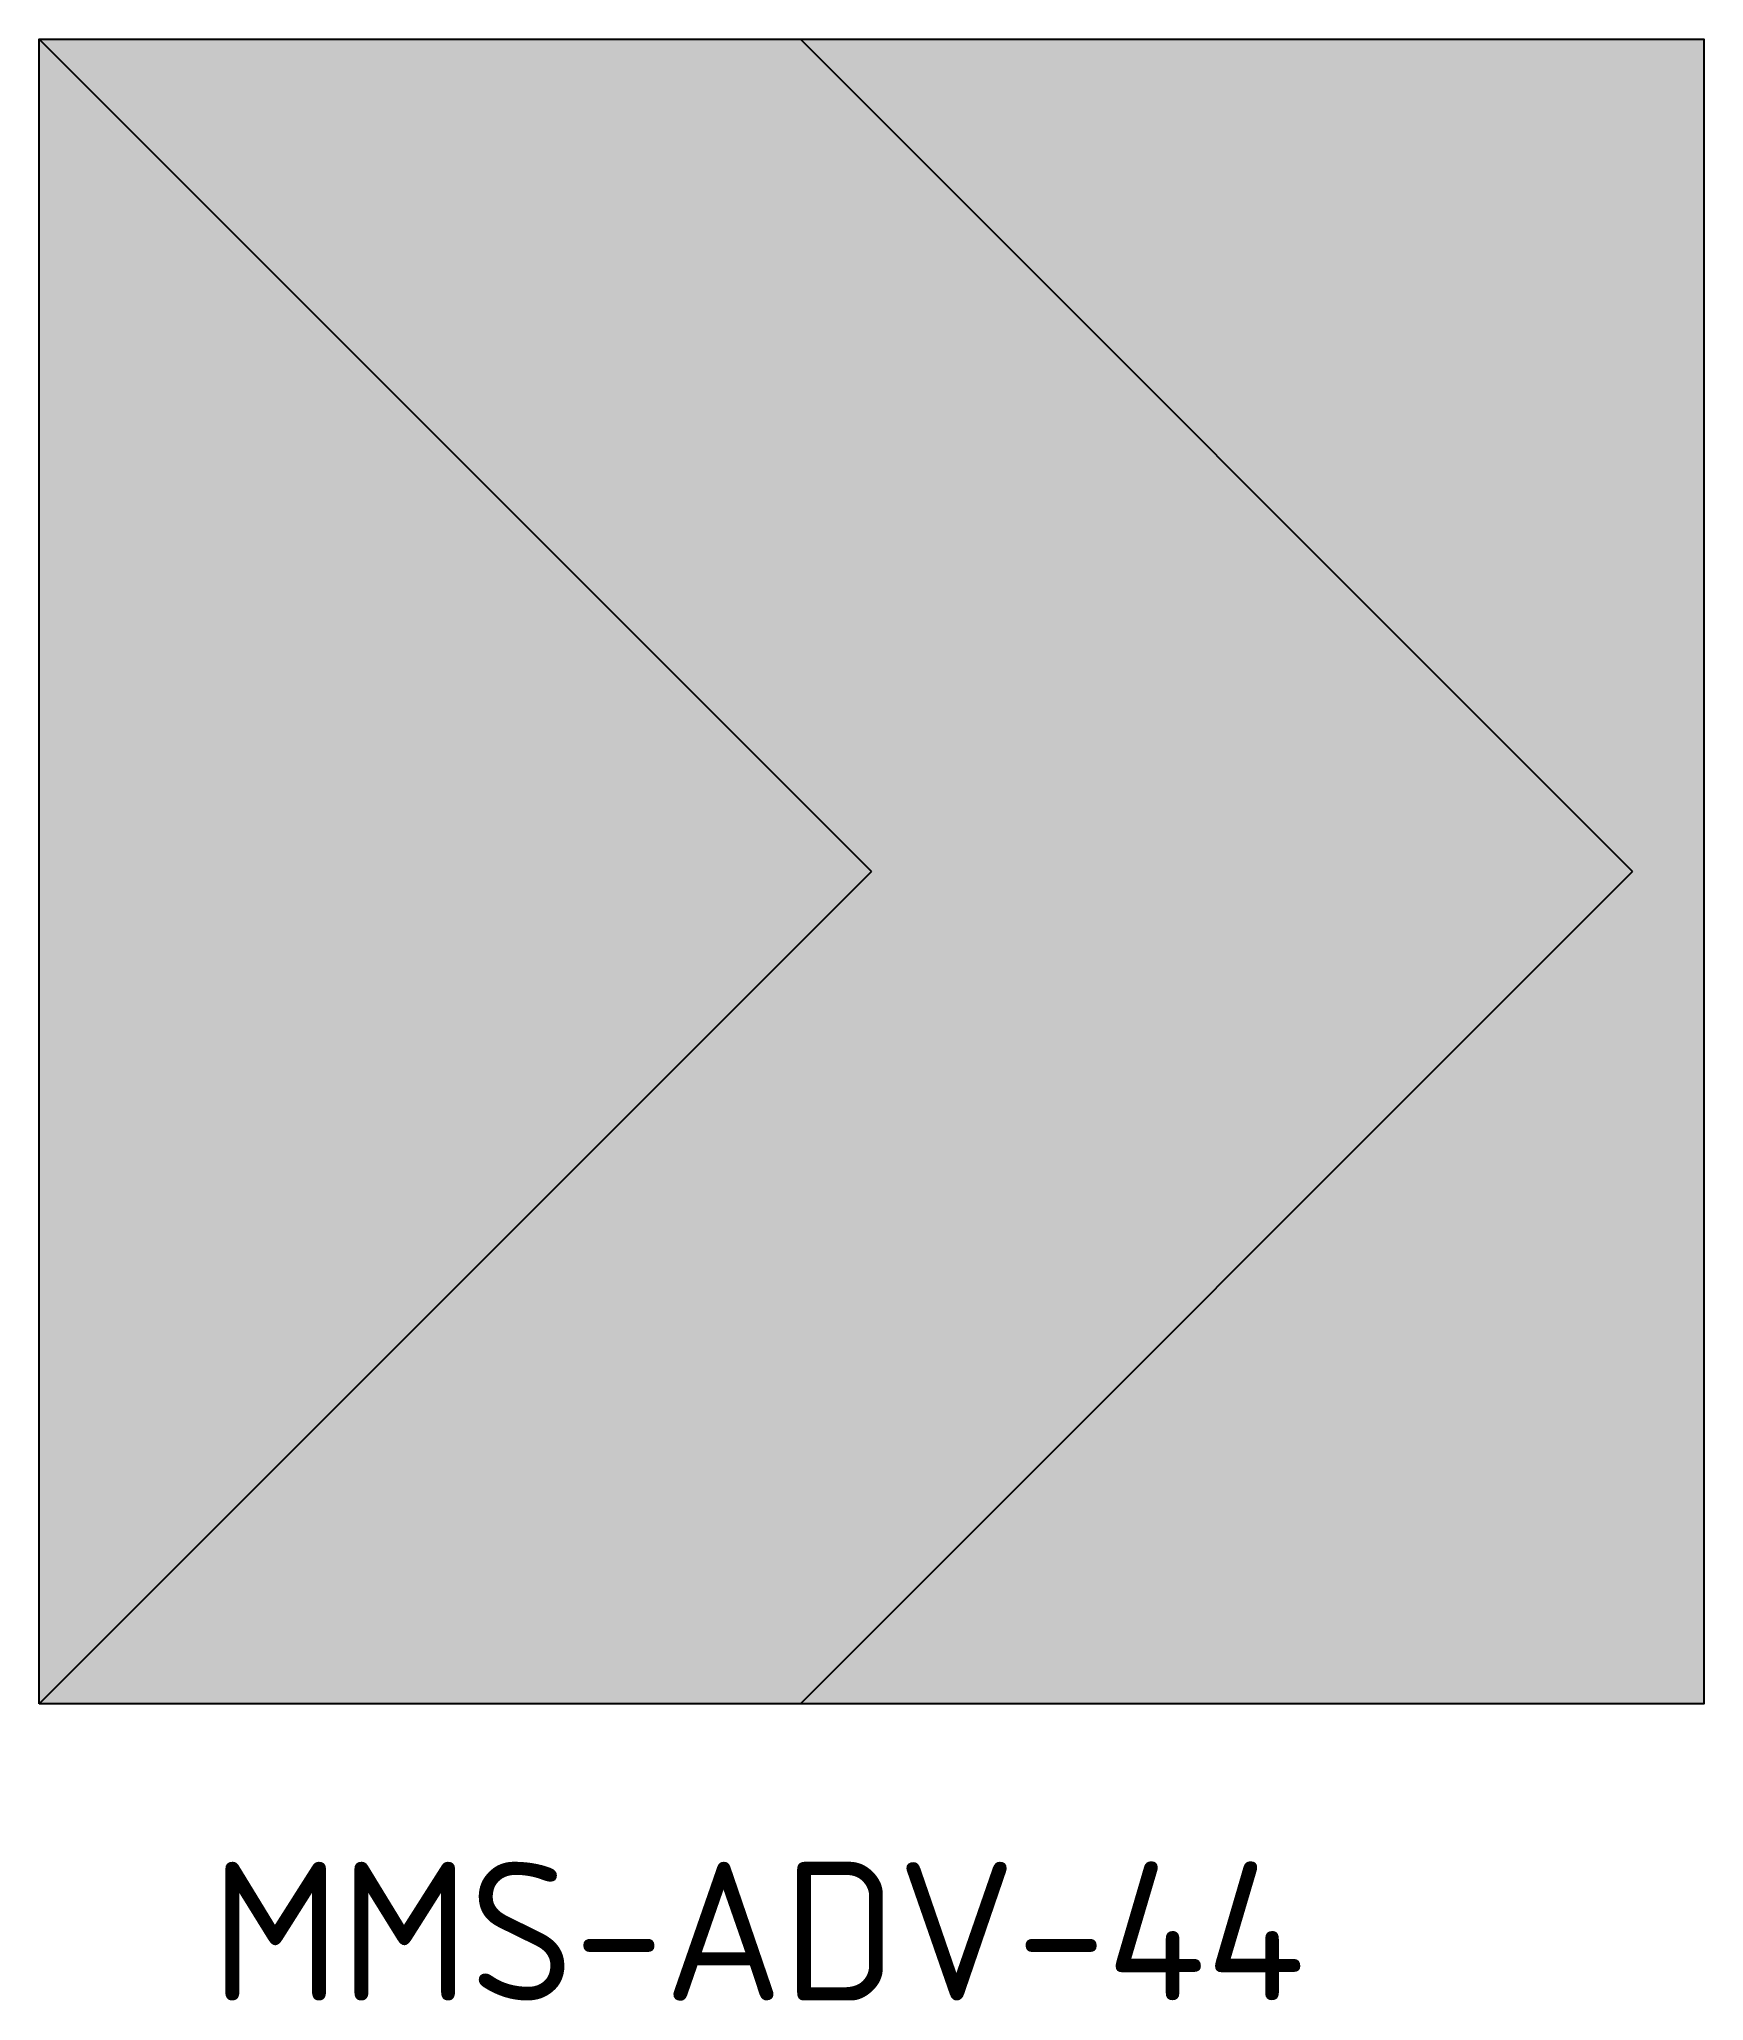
# Model space of a CAD drawing. Extents: x 151 to 359, y 73 to 238.
# Drawn here: x 151.2 to 211.2, y 167 to 237.7 of the extents above.
import ezdxf

# ---------------------------------------------------------------- set-up
doc = ezdxf.new("R2010")
doc.units = 0
doc.header["$LTSCALE"] = 0.3
doc.header["$MEASUREMENT"] = 0
doc.layers.add('L25', color=1, linetype='CONTINUOUS')
doc.layers.add('yellow', color=50, linetype='CONTINUOUS')
doc.styles.add('iso', font='iso3098b.shx')

msp = doc.modelspace()

# ---------------------------------------------------------------- hatches: boundary and pattern name
at = {"layer": 'L25'}
msp.add_hatch(color=256, dxfattribs=at).paths.add_polyline_path([(178.68, 237.687), (151.244, 237.687), (181.244, 207.687), (151.244, 177.687), (178.68, 177.687), (208.68, 207.687)])
at = {"layer": 'yellow'}
h = msp.add_hatch(color=256, dxfattribs=at)
h.paths.add_polyline_path([(151.244, 237.687), (151.244, 177.687), (181.244, 207.687)])
h.paths.add_polyline_path([(211.244, 237.687), (178.68, 237.687), (208.68, 207.687), (178.68, 177.687), (211.244, 177.687)])

# ---------------------------------------------------------------- linework, layer by layer
at = {"layer": 'L25'}
for p, q in [((151.244, 237.687), (181.244, 207.687)), ((178.68, 237.687), (208.68, 207.687)), ((151.244, 177.687), (181.244, 207.687)), ((178.68, 177.687), (208.68, 207.687))]:
    msp.add_line(p, q, dxfattribs=at)
msp.add_lwpolyline([(151.244, 177.687), (151.244, 237.687), (211.244, 237.687), (211.244, 177.687)], close=True, dxfattribs=at)

# ---------------------------------------------------------------- texts
at = {"layer": 'L25', "insert": (157.442, 171.998), "char_height": 5, "width": 51.73564, "attachment_point": 1, "style": 'iso'}
msp.add_mtext('{\\C3;MMS-ADV-44}', dxfattribs=at)

doc.saveas('drawing.dxf')
